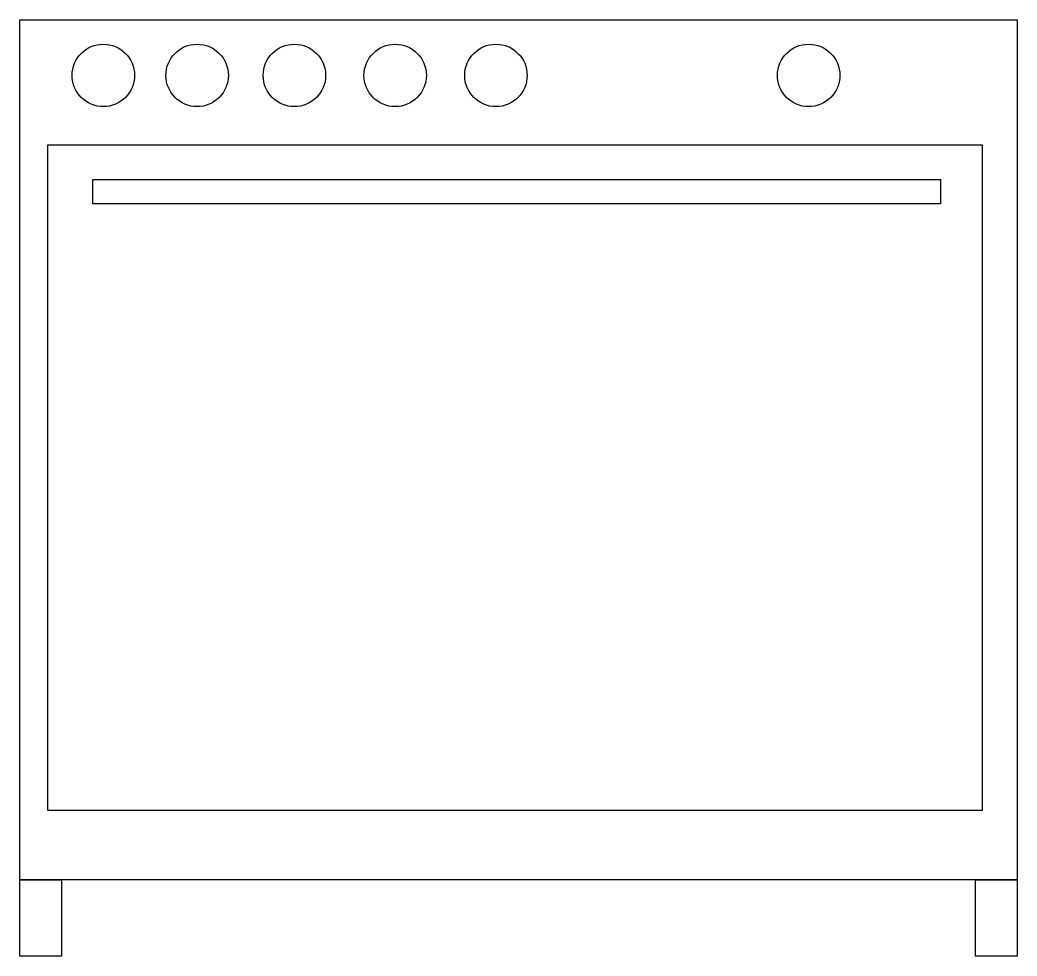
# Model space of a CAD drawing. Extents: x 10.938 to 11.892, y 35.774 to 36.67.
import ezdxf

# ---------------------------------------------------------------- set-up
doc = ezdxf.new("R2010")
doc.units = 0
doc.header["$LTSCALE"] = 0.5
doc.header["$MEASUREMENT"] = 0
doc.layers.add('A-PECAS', color=2, linetype='CONTINUOUS')

msp = doc.modelspace()

# ---------------------------------------------------------------- linework, layer by layer
at = {"layer": 'A-PECAS'}
for points in [[(10.93787, 36.67026), (11.89161, 36.67026), (11.89161, 35.84747), (10.93787, 35.84747)], [(10.96446, 36.55079), (11.85838, 36.55079), (11.85838, 35.91385), (10.96446, 35.91385)], [(10.93787, 35.84747), (10.93787, 35.84747), (10.93787, 35.84747), (10.93787, 35.84747)], [(10.93787, 35.84747), (10.97775, 35.84747), (10.97775, 35.77447), (10.93787, 35.77447)], [(11.85173, 35.84747), (11.89161, 35.84747), (11.89161, 35.77447), (11.85173, 35.77447)]]:
    msp.add_lwpolyline(points, close=True, dxfattribs=at)
at = {"layer": 'A-PECAS', "color": 1}
msp.add_lwpolyline([(11.00766, 36.5176), (11.8185, 36.5176), (11.8185, 36.49437), (11.00766, 36.49437)], close=True, dxfattribs=at)
for centre in [(11.01763, 36.61716), (11.10735, 36.61716), (11.2004, 36.61716), (11.29677, 36.61716), (11.39314, 36.61716), (11.69222, 36.61716)]:
    msp.add_circle(centre, 0.02987, dxfattribs=at)

doc.saveas('drawing.dxf')
